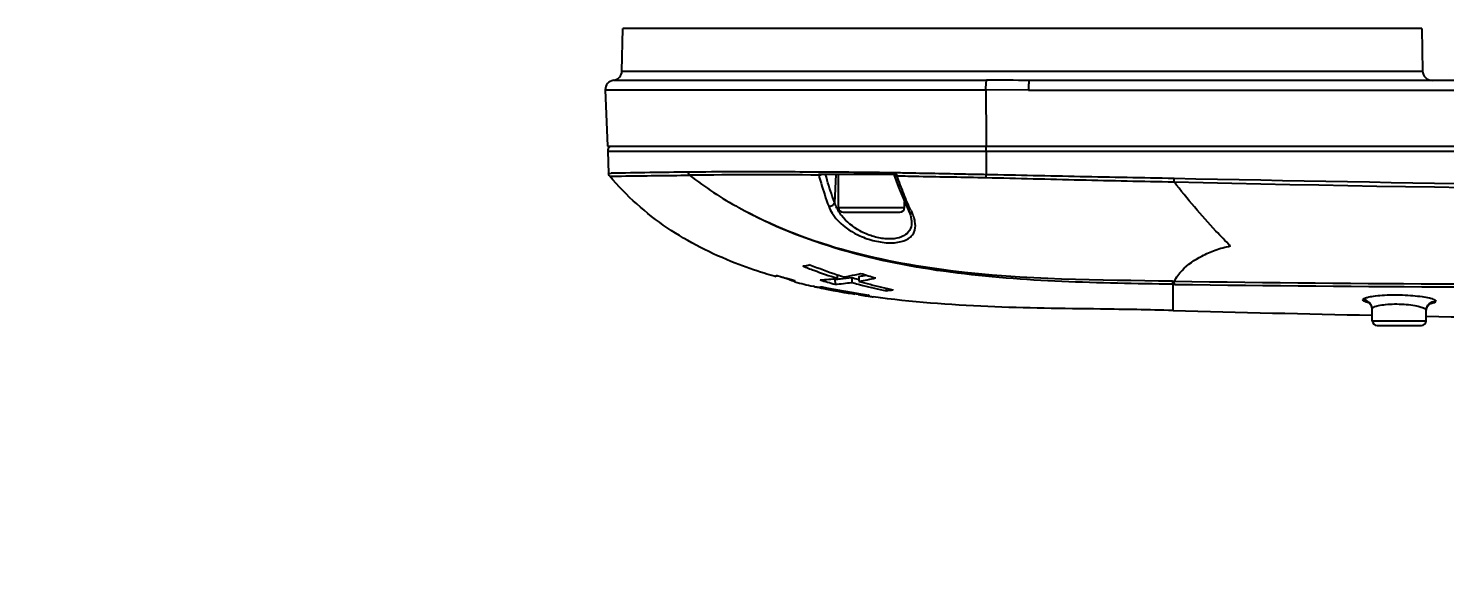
# Model space of a CAD drawing. Header units: millimetres. Extents: x 5828 to 6704, y 123 to 421.
# Drawn here: x 6553.99 to 6561.51, y 231.55 to 234.48 of the extents above; entities that cross this region are included whole.
import ezdxf

# ---------------------------------------------------------------- set-up
doc = ezdxf.new("R2010")
doc.units = ezdxf.units.MM
for name, color, linetype in [('外形图', 7, 'Continuous'), ('尺寸标注', 7, 'Continuous'), ('运动范围', 7, 'Continuous')]:
    doc.layers.add(name, color=color, linetype=linetype)
doc.styles.add('微软雅黑', font='msyh.ttc', dxfattribs={"height": 1.5})
doc.dimstyles.new('尺寸标注_1_20比例', dxfattribs={"dimtxt": 1.5, "dimasz": 1.25, "dimexe": 0.5, "dimexo": 0.4, "dimgap": 0.5, "dimtad": 1, "dimdec": 1, "dimlfac": 20, "dimdsep": 46, "dimtxsty": '微软雅黑', "dimcen": 0.09, "dimadec": 0, "dimazin": 0, "dimtp": 0.01, "dimtm": 0.01, "dimtfac": 1, "dimtdec": 1, "dimtofl": 0, "dimtmove": 0, "dimatfit": 3, "dimfxl": 1, "dimtolj": 1, "dimarcsym": 0})

# ---------------------------------------------------------------- blocks, each defined once
blk = doc.blocks.new('*D1117')
at = {"layer": 'Defpoints', "color": 0}
for p in [(6580.2667, 236.2503), (6631.9232, 236.2503), (6532.269, 236.1435), (6624.6766, 228.4196), (6574.1823, 226.4549)]:
    blk.add_point(p, dxfattribs=at)
at = {"layer": '尺寸标注', "color": 0, "lineweight": -2}
blk.add_arc((6580.5787, 236.1952), 11.6528, 186.21047, 343.85092, dxfattribs=at)
at = {"layer": '尺寸标注', "color": 0}
for points in [[(6569.2023, 234.946), (6568.7862, 234.9232), (6568.9259, 236.1828)], [(6591.9747, 232.907), (6591.5688, 233.0013), (6592.0545, 234.1718)]]:
    blk.add_solid(points, dxfattribs=at)
at = {"layer": '尺寸标注', "color": 0, "insert": (6579.6801, 225.8605), "char_height": 1.5, "attachment_point": 5, "rotation": 355.0307, "style": '微软雅黑'}
blk.add_mtext('\\A1;+\\A1;170%%d', dxfattribs=at)

msp = doc.modelspace()

# ---------------------------------------------------------------- linework, layer by layer
at = {"layer": '外形图', "color": 7, "linetype": 'Continuous'}
for p, q in [((6557.1425, 234.2494), (6557.1465, 234.4761)), ((6561.3869, 234.4761), (6557.1465, 234.4761)), ((6561.3869, 234.4761), (6561.3908, 234.2494)), ((6557.1425, 234.2494), (6561.3908, 234.2494)), ((6557.0983, 234.2006), (6559.0777, 234.2006)), ((6562.8049, 234.2003), (6559.3044, 234.2003)), ((6557.0542, 234.1491), (6557.0658, 233.8503)), ((6557.0542, 234.1491), (6559.0738, 234.1491)), ((6559.3, 234.1485), (6559.0738, 234.1491)), ((6559.3, 234.1485), (6562.8023, 234.1485)), ((6557.0658, 233.8503), (6572.2168, 233.8503)), ((6557.0669, 233.8242), (6557.072, 233.7069)), ((6557.0669, 233.8242), (6570.7922, 233.8242)), ((6559.075, 233.8242), (6559.0754, 233.6998)), ((6557.072, 233.7069), (6557.0849, 233.7071)), ((6557.0779, 233.6918), (6557.0908, 233.692)), ((6558.2918, 233.7129), (6558.1848, 233.7135)), ((6558.6016, 233.7003), (6558.186, 233.7003)), ((6558.2714, 233.5507), (6558.2787, 233.7003)), ((6558.2917, 233.5253), (6558.2917, 233.7003)), ((6558.6006, 233.7094), (6558.5843, 233.7097)), ((6558.2917, 233.5253), (6558.6417, 233.5253)), ((6558.3167, 233.5003), (6558.6167, 233.5003)), ((6558.6417, 233.5253), (6558.6417, 233.5567)), ((6558.6646, 233.5061), (6558.6646, 233.5062)), ((6558.6796, 233.4543), (6558.6796, 233.4543)), ((6557.9609, 233.1577), (6557.9502, 233.1609)), ((6557.9609, 233.1577), (6557.9503, 233.1615)), ((6557.9609, 233.1664), (6557.9609, 233.1577)), ((6558.053, 233.141), (6558.0598, 233.1392)), ((6558.053, 233.141), (6558.0598, 233.1392)), ((6558.0598, 233.131), (6558.0599, 233.1392)), ((6558.2729, 233.1454), (6558.2731, 233.1192)), ((6558.2843, 233.1697), (6558.2838, 233.1511)), ((6558.3616, 233.1544), (6558.3618, 233.1283)), ((6558.3953, 233.1453), (6558.3996, 233.1441)), ((6558.3992, 233.1603), (6558.3998, 233.1343)), ((6558.1617, 233.1071), (6558.1574, 233.1081)), ((6558.1617, 233.1071), (6558.1574, 233.1081)), ((6558.1634, 233.1069), (6558.1617, 233.1071)), ((6558.1634, 233.1068), (6558.1617, 233.1071)), ((6558.2338, 233.0994), (6558.2339, 233.0923)), ((6558.2622, 233.0938), (6558.2624, 233.0871)), ((6558.2771, 233.0909), (6558.2771, 233.0865)), ((6558.2817, 233.0831), (6558.2884, 233.0818)), ((6558.3217, 233.0759), (6558.3241, 233.0755)), ((6558.4549, 233.0574), (6558.4501, 233.0581)), ((6558.4549, 233.0574), (6558.4501, 233.058)), ((6558.4549, 233.0612), (6558.4512, 233.0617)), ((6558.4549, 233.0612), (6558.4512, 233.0617)), ((6558.4549, 233.0574), (6558.4549, 233.0612)), ((6558.5436, 233.0982), (6558.5438, 233.0844)), ((6560.0667, 232.9797), (6560.0667, 233.1185)), ((6561.1241, 232.9248), (6561.123, 232.9874)), ((6561.4092, 232.9248), (6561.4102, 232.9799)), ((6561.1247, 232.955), (6561.1224, 232.9551)), ((6561.1247, 232.9546), (6561.1224, 232.9546)), ((6561.1241, 232.9248), (6561.4092, 232.9248)), ((6561.1491, 232.9003), (6561.3843, 232.9003))]:
    msp.add_line(p, q, dxfattribs=at)
for points in [[(6558.5854, 233.7003), (6558.6097, 233.6345), (6558.6427, 233.5543), (6558.6646, 233.5062)], [(6558.6646, 233.5061), (6558.6731, 233.4854), (6558.6796, 233.4543)], [(6561.1067, 233.0224), (6561.1028, 233.0237), (6561.1068, 233.0211), (6561.1169, 233.0094), (6561.123, 232.9874)], [(6561.4102, 232.98), (6561.4103, 232.9826), (6561.4168, 233.0028), (6561.4274, 233.0145), (6561.4319, 233.0172)]]:
    msp.add_lwpolyline(points, dxfattribs=at)
for centre, radius, start, end in [((6557.0925, 234.2503), 0.05, 276.65742, 359), ((6561.4408, 234.2503), 0.05, 181, 270), ((6557.1041, 234.1509), 0.05, 96.65742, 182.07785), ((6557.0919, 233.8253), 0.025, 120.80599, 182.41792), ((6557.7321, 204.4598), 29.2545, 90.46431, 91.26759), ((6557.8919, 194.3322), 39.3667, 89.57056, 90.56927), ((6558.7893, 235.3685), 2.1105, 232.37224, 240.91083), ((6558.643, 233.7043), 0.042, 191.42815, 194.16265), ((6565.0102, 454.9036), 221.2975, 268.721407, 269.994013), ((6558.4832, 233.6227), 0.2238, 206.79735, 208.57606), ((6558.3167, 233.5253), 0.025, 180, 270), ((6558.6167, 233.5253), 0.025, 270, 0), ((6559.2078, 233.762), 0.5886, 205.25956, 206.7132), ((6558.4852, 233.6413), 0.2699, 214.44575, 219.94406), ((6558.5459, 233.4235), 0.1543, 10.76187, 13.42953), ((6557.9133, 234.3414), 1.1414, 279.51148, 281.45324), ((6558.924, 235.2533), 2.1972, 248.02835, 249.66647), ((6558.9994, 235.3329), 2.2786, 247.8402, 251.70752), ((6558.7863, 235.9756), 2.9279, 253.62568, 255.49464), ((6557.9796, 232.9597), 0.191, 67.91585, 68.74294), ((6558.865, 236.3328), 3.3014, 255.88532, 257.62497), ((6558.9883, 235.4294), 2.3847, 249.68811, 252.81834), ((6558.1215, 234.2326), 1.0937, 273.86057, 278.53809), ((6558.9459, 235.6241), 2.5937, 253.17379, 254.96507), ((6558.9872, 235.7807), 2.7304, 254.60934, 254.83319), ((6558.2075, 234.2181), 1.0747, 273.48577, 275.05311), ((6558.203, 234.2415), 1.1244, 273.57074, 278.1175), ((6559.062, 235.5169), 2.4729, 251.66871, 252.58539), ((6558.2002, 234.296), 1.1529, 275.0746, 278.04789), ((6558.0756, 234.5192), 1.3839, 280.25021, 282.74397), ((6559.0812, 235.7436), 2.6873, 254.46846, 255.21178), ((6559.0943, 235.7831), 2.754, 254.5746, 255.30795), ((6558.0496, 234.6365), 1.504, 282.72465, 283.88798), ((6558.1675, 234.5111), 1.3705, 279.73337, 280.98263), ((6558.1502, 234.5796), 1.4667, 279.80138, 283.34059), ((6559.1509, 235.8198), 2.7886, 254.37478, 255.63694), ((6559.2076, 235.6292), 2.5791, 252.00002, 253.81241), ((6558.1534, 234.5858), 1.4466, 280.96858, 281.35621), ((6558.8984, 236.4951), 3.467, 257.76079, 258.08736), ((6558.1901, 233.2371), 0.1331, 258.44363, 270.35825), ((6558.9147, 236.5724), 3.546, 258.08773, 258.50828), ((6558.1899, 233.2423), 0.1382, 270.38837, 276.49372), ((6559.0362, 237.1023), 4.0827, 258.26093, 261.76117), ((6558.9333, 236.6638), 3.6393, 258.50828, 258.92075), ((6558.5553, 234.6471), 1.5877, 258.31902, 258.95819), ((6558.7125, 235.4466), 2.4024, 258.93142, 259.37452), ((6558.2746, 233.2096), 0.1231, 264.28904, 271.16423), ((6558.873, 236.2975), 3.2684, 259.35894, 259.57678), ((6559.0548, 237.2678), 4.253, 259.46469, 261.8269), ((6559.01, 237.0457), 4.029, 259.68206, 260.03431), ((6559.0169, 237.0838), 4.0678, 260.0315, 260.15884), ((6559.1052, 237.3987), 4.3922, 260.69928, 261.19698), ((6559.1152, 235.8624), 2.836, 255.30704, 255.83487), ((6559.1671, 236.0735), 3.0534, 255.8589, 258.21974), ((6558.8405, 235.6934), 2.6665, 261.20873, 261.38924), ((6558.6661, 234.5339), 1.4939, 261.34582, 261.91036), ((6559.1287, 237.8003), 4.7929, 261.93031, 262.17667), ((6559.2169, 236.0815), 3.0585, 255.65507, 258.01411), ((6558.3757, 234.4353), 1.3613, 277.09052, 278.70628), ((6564.0103, 376.4886), 143.563, 268.42591, 268.847359), ((6561.1642, 233.2887), 0.2741, 257.66653, 259.04972), ((6561.0738, 232.9864), 0.0492, 27.13841, 30.24791), ((6561.3832, 233.2722), 0.2616, 279.50224, 279.75121), ((6561.1491, 232.9253), 0.025, 181, 270), ((6561.3843, 232.9253), 0.025, 270, 359), ((6564.3516, 394.3527), 161.4304, 268.955805, 269.334575)]:
    msp.add_arc(centre, radius, start, end, dxfattribs=at)
for points, knots in [([(6559.0738, 234.1491), (6559.0738, 234.1552), (6559.074, 234.1667), (6559.0745, 234.1821), (6559.076, 234.1929), (6559.0765, 234.1991), (6559.0777, 234.2006)], [0, 0, 0, 0, 0.353618, 0.664562, 0.889199, 1, 1, 1, 1]), ([(6559.3042, 234.2003), (6559.3038, 234.2003), (6559.303, 234.1985), (6559.3024, 234.1958), (6559.3017, 234.1909), (6559.3008, 234.1816), (6559.3001, 234.1672), (6559.2999, 234.155), (6559.3, 234.1485)], [0, 0, 0, 0, 0.02539, 0.084478, 0.177925, 0.302284, 0.624236, 1, 1, 1, 1]), ([(6559.075, 233.8242), (6559.0749, 233.8273), (6559.075, 233.8331), (6559.0753, 233.841), (6559.0761, 233.8463), (6559.0763, 233.8494), (6559.0769, 233.8501)], [0, 0, 0, 0, 0.356468, 0.669684, 0.893453, 1, 1, 1, 1]), ([(6557.7441, 233.2309), (6557.618, 233.2804), (6557.3723, 233.4033), (6557.1664, 233.5876), (6557.0779, 233.6918)], [0, 0, 0, 0, 0.497678, 1, 1, 1, 1]), ([(6557.0908, 233.692), (6557.1074, 233.6922), (6557.244, 233.6943), (6557.3807, 233.6959), (6557.5008, 233.697)], [0, 0, 0, 0, 0.121185, 1, 1, 1, 1]), ([(6558.1848, 233.7135), (6558.1195, 233.7139), (6557.8896, 233.7154), (6557.6596, 233.7148), (6557.495, 233.7133)], [0, 0, 0, 0, 0.28408, 1, 1, 1, 1]), ([(6558.1869, 233.6978), (6558.1909, 233.6832), (6558.2065, 233.6276), (6558.2245, 233.5727), (6558.2395, 233.5328)], [0, 0, 0, 0, 0.261355, 1, 1, 1, 1]), ([(6558.2714, 233.5507), (6558.267, 233.5624), (6558.2492, 233.6117), (6558.2338, 233.6619), (6558.2232, 233.7003)], [0, 0, 0, 0, 0.239278, 1, 1, 1, 1]), ([(6558.5843, 233.7097), (6558.5594, 233.7101), (6558.4619, 233.7117), (6558.3644, 233.7124), (6558.2918, 233.7129)], [0, 0, 0, 0, 0.255441, 1, 1, 1, 1]), ([(6558.5856, 233.7003), (6558.5863, 233.6993), (6558.5906, 233.6948), (6558.5974, 233.6938), (6558.6023, 233.694)], [0, 0, 0, 0, 0.193154, 1, 1, 1, 1]), ([(6558.6755, 233.5108), (6558.6619, 233.5397), (6558.6371, 233.6006), (6558.6133, 233.6619), (6558.6023, 233.694)], [0, 0, 0, 0, 0.484438, 1, 1, 1, 1]), ([(6558.6023, 233.694), (6558.641, 233.6931), (6558.7987, 233.6897), (6558.9564, 233.6873), (6559.0754, 233.6848)], [0, 0, 0, 0, 0.245542, 1, 1, 1, 1]), ([(6559.0754, 233.6998), (6559.0388, 233.7005), (6558.894, 233.7034), (6558.7492, 233.7066), (6558.6411, 233.7086)], [0, 0, 0, 0, 0.253236, 1, 1, 1, 1]), ([(6559.0754, 233.6848), (6559.0754, 233.6859), (6559.0753, 233.6909), (6559.0753, 233.6959), (6559.0754, 233.6998)], [0, 0, 0, 0, 0.222428, 1, 1, 1, 1]), ([(6560.0719, 233.6794), (6559.9058, 233.6828), (6559.5736, 233.689), (6559.2415, 233.6963), (6559.0754, 233.6998)], [0, 0, 0, 0, 0.500095, 1, 1, 1, 1]), ([(6559.0754, 233.6848), (6559.2415, 233.6809), (6559.5738, 233.6721), (6559.906, 233.6652), (6560.0722, 233.6617)], [0, 0, 0, 0, 0.499937, 1, 1, 1, 1]), ([(6560.0722, 233.6617), (6560.0721, 233.6629), (6560.0718, 233.6688), (6560.0718, 233.6747), (6560.0719, 233.6794)], [0, 0, 0, 0, 0.207962, 1, 1, 1, 1]), ([(6564.9867, 233.6239), (6564.5768, 233.6239), (6562.9384, 233.6288), (6561.3001, 233.6537), (6560.0719, 233.6794)], [0, 0, 0, 0, 0.250188, 1, 1, 1, 1]), ([(6560.3716, 233.3218), (6560.3454, 233.3476), (6560.2398, 233.4557), (6560.1423, 233.5714), (6560.0722, 233.6617)], [0, 0, 0, 0, 0.243562, 1, 1, 1, 1]), ([(6560.0667, 233.1184), (6559.8698, 233.1214), (6559.476, 233.1279), (6558.8861, 233.171), (6558.3045, 233.2821), (6557.9347, 233.4283), (6557.7631, 233.5242)], [0, 0, 0, 0, 0.250123, 0.500251, 0.750269, 1, 1, 1, 1]), ([(6560.0638, 233.135), (6559.671, 233.1404), (6558.8898, 233.143), (6558.1047, 233.3343), (6557.7632, 233.5242)], [0, 0, 0, 0, 0.501344, 1, 1, 1, 1]), ([(6558.2395, 233.5328), (6558.2422, 233.5324), (6558.2519, 233.5326), (6558.2615, 233.5373), (6558.2663, 233.5424)], [0, 0, 0, 0, 0.276408, 1, 1, 1, 1]), ([(6558.2395, 233.5328), (6558.2408, 233.529), (6558.2469, 233.5135), (6558.2554, 233.4991), (6558.2626, 233.4887)], [0, 0, 0, 0, 0.239272, 1, 1, 1, 1]), ([(6558.3078, 233.4834), (6558.3058, 233.486), (6558.2981, 233.4963), (6558.2912, 233.5072), (6558.2866, 233.5157)], [0, 0, 0, 0, 0.256071, 1, 1, 1, 1]), ([(6558.6821, 233.4974), (6558.6782, 233.4973), (6558.6711, 233.4984), (6558.6659, 233.5035), (6558.6646, 233.5061)], [0, 0, 0, 0, 0.572458, 1, 1, 1, 1]), ([(6558.696, 233.4594), (6558.6952, 233.4625), (6558.6917, 233.4755), (6558.6866, 233.4882), (6558.6821, 233.4974)], [0, 0, 0, 0, 0.237798, 1, 1, 1, 1]), ([(6558.2782, 233.468), (6558.3094, 233.4308), (6558.3743, 233.3851), (6558.4718, 233.3491), (6558.5501, 233.336), (6558.6196, 233.3401), (6558.6668, 233.3603), (6558.689, 233.3854), (6558.7012, 233.4136), (6558.7004, 233.4373), (6558.6975, 233.4523)], [0, 0, 0, 0, 0.276798, 0.43504, 0.590659, 0.72479, 0.828032, 0.871321, 0.912668, 1, 1, 1, 1]), ([(6558.6796, 233.4543), (6558.6803, 233.4407), (6558.677, 233.4123), (6558.6475, 233.3767), (6558.5982, 233.3587), (6558.5369, 233.3574), (6558.47, 233.3717), (6558.3874, 233.407), (6558.3338, 233.4498), (6558.3078, 233.4834)], [0, 0, 0, 0, 0.088817, 0.177192, 0.284483, 0.418694, 0.570591, 0.724429, 1, 1, 1, 1]), ([(6560.0723, 233.1349), (6561.0714, 233.1202), (6562.5707, 233.1138), (6564.5699, 233.1261), (6566.0702, 233.1443), (6567.5709, 233.1686), (6569.0716, 233.2104), (6570.5712, 233.2866), (6571.569, 233.3695), (6572.0667, 233.4221)], [0, 0, 0, 0, 0.249745, 0.374703, 0.499706, 0.624747, 0.749818, 0.874904, 1, 1, 1, 1]), ([(6560.0758, 233.1183), (6561.0745, 233.1043), (6563.0732, 233.0969), (6567.0709, 233.1398), (6570.0754, 233.2048), (6572.0667, 233.3963)], [0, 0, 0, 0, 0.249758, 0.499745, 1, 1, 1, 1]), ([(6560.0726, 233.1349), (6560.0846, 233.1553), (6560.1244, 233.2102), (6560.2032, 233.2631), (6560.292, 233.3019), (6560.3439, 233.3169), (6560.3716, 233.3218)], [0, 0, 0, 0, 0.196194, 0.555649, 0.767391, 1, 1, 1, 1]), ([(6557.9502, 233.1609), (6557.9327, 233.166), (6557.8632, 233.1871), (6557.7947, 233.2111), (6557.7441, 233.2309)], [0, 0, 0, 0, 0.25114, 1, 1, 1, 1]), ([(6557.9875, 233.1588), (6557.9908, 233.1577), (6558.0028, 233.1538), (6558.0147, 233.1499), (6558.0233, 233.1469)], [0, 0, 0, 0, 0.276016, 1, 1, 1, 1]), ([(6558.0233, 233.1469), (6558.0259, 233.146), (6558.0345, 233.1431), (6558.043, 233.14), (6558.0489, 233.1378)], [0, 0, 0, 0, 0.303999, 1, 1, 1, 1]), ([(6558.0515, 233.1367), (6558.0526, 233.1363), (6558.0552, 233.1351), (6558.0581, 233.134), (6558.0594, 233.1328)], [0, 0, 0, 0, 0.400805, 1, 1, 1, 1]), ([(6560.0638, 233.135), (6560.064, 233.1332), (6560.0647, 233.1276), (6560.0654, 233.122), (6560.0667, 233.1184)], [0, 0, 0, 0, 0.329038, 1, 1, 1, 1]), ([(6560.0758, 233.1183), (6560.0754, 233.1192), (6560.0737, 233.1246), (6560.0729, 233.1302), (6560.0723, 233.1349)], [0, 0, 0, 0, 0.171812, 1, 1, 1, 1]), ([(6558.3241, 233.0755), (6558.3368, 233.0733), (6558.355, 233.0705), (6558.3731, 233.0673), (6558.3786, 233.067)], [0, 0, 0, 0, 0.703795, 1, 1, 1, 1]), ([(6560.0667, 232.9797), (6559.9385, 232.9832), (6559.6109, 232.9884), (6559.0801, 232.9943), (6558.6777, 233.0243), (6558.4763, 233.052)], [0, 0, 0, 0, 0.241522, 0.616985, 1, 1, 1, 1]), ([(6561.074, 233.036), (6561.074, 233.039), (6561.083, 233.0456), (6561.0911, 233.0477), (6561.097, 233.0493)], [0, 0, 0, 0, 0.327802, 1, 1, 1, 1]), ([(6561.097, 233.0493), (6561.108, 233.0523), (6561.1342, 233.0568), (6561.1968, 233.0628), (6561.2669, 233.0635), (6561.3378, 233.0594), (6561.3851, 233.0542), (6561.4225, 233.0474), (6561.4437, 233.0415), (6561.4515, 233.0377)], [0, 0, 0, 0, 0.095399, 0.222247, 0.527702, 0.681011, 0.817607, 0.926626, 1, 1, 1, 1]), ([(6561.0837, 233.0274), (6561.0823, 233.028), (6561.0785, 233.0298), (6561.0741, 233.0332), (6561.074, 233.036)], [0, 0, 0, 0, 0.355206, 1, 1, 1, 1]), ([(6561.1056, 233.0209), (6561.1034, 233.0214), (6561.096, 233.0231), (6561.0886, 233.0253), (6561.0837, 233.0274)], [0, 0, 0, 0, 0.295715, 1, 1, 1, 1]), ([(6561.123, 232.9874), (6561.123, 232.9882), (6561.1241, 232.9927), (6561.1284, 232.9954), (6561.1316, 232.9971)], [0, 0, 0, 0, 0.18735, 1, 1, 1, 1]), ([(6561.1316, 232.9971), (6561.1393, 233.0013), (6561.1605, 233.0071), (6561.1975, 233.0126), (6561.2431, 233.0149), (6561.2916, 233.0135), (6561.3366, 233.009), (6561.3741, 233.001), (6561.3974, 232.9938), (6561.4103, 232.9843), (6561.4102, 232.9799)], [0, 0, 0, 0, 0.090892, 0.225527, 0.390078, 0.565124, 0.729253, 0.863585, 0.954815, 1, 1, 1, 1]), ([(6561.4102, 232.9799), (6561.4104, 232.9926), (6561.4217, 233.0188), (6561.4483, 233.0288), (6561.4611, 233.0285)], [0, 0, 0, 0, 0.498034, 1, 1, 1, 1]), ([(6561.4611, 233.0285), (6561.461, 233.0247), (6561.4467, 233.0176), (6561.436, 233.0158), (6561.4275, 233.0143)], [0, 0, 0, 0, 0.311109, 1, 1, 1, 1]), ([(6561.4515, 233.0377), (6561.453, 233.037), (6561.4567, 233.035), (6561.4611, 233.0314), (6561.4611, 233.0285)], [0, 0, 0, 0, 0.354698, 1, 1, 1, 1])]:
    msp.add_open_spline(points, degree=3, knots=knots, dxfattribs=at)
for points in [[(6559.3042, 234.2003), (6559.2287, 234.2003), (6559.1532, 234.2006), (6559.0777, 234.2006)], [(6559.0738, 234.1491), (6559.0742, 234.0495), (6559.0745, 233.9499), (6559.0749, 233.8503)], [(6557.0779, 233.6918), (6557.0744, 233.6959), (6557.0722, 233.7015), (6557.072, 233.7069)], [(6557.5008, 233.697), (6557.4972, 233.7015), (6557.4952, 233.7075), (6557.495, 233.7133)], [(6558.1869, 233.6978), (6558.1866, 233.6986), (6558.1862, 233.6994), (6558.186, 233.7003)], [(6558.2046, 233.7003), (6558.1991, 233.6981), (6558.1928, 233.6971), (6558.1869, 233.6978)], [(6558.6411, 233.7086), (6558.6276, 233.7089), (6558.6141, 233.7092), (6558.6006, 233.7094)], [(6558.6012, 233.7002), (6558.6013, 233.6988), (6558.6016, 233.6974), (6558.6018, 233.6959)], [(6558.2663, 233.5424), (6558.2685, 233.5447), (6558.2704, 233.5476), (6558.2714, 233.5507)], [(6558.2834, 233.5218), (6558.2787, 233.5311), (6558.2746, 233.5408), (6558.2714, 233.5507)], [(6560.0638, 233.135), (6560.0666, 233.135), (6560.0694, 233.1346), (6560.0723, 233.1349)], [(6560.0758, 233.1183), (6560.0727, 233.1182), (6560.0697, 233.1184), (6560.0667, 233.1184)], [(6561.0932, 233.0318), (6561.0872, 233.0344), (6561.0806, 233.0359), (6561.074, 233.036)], [(6561.1163, 233.0112), (6561.1111, 233.0202), (6561.1026, 233.0277), (6561.0932, 233.0318)], [(6561.123, 232.9874), (6561.1229, 232.9948), (6561.121, 233.0023), (6561.1176, 233.0089)]]:
    msp.add_open_spline(points, degree=3, dxfattribs=at)
at = {"layer": '运动范围'}
msp.add_arc((6580.2667, 236.2503), 45.095, 10, 350, dxfattribs=at)

# ---------------------------------------------------------------- dimensions: what is measured, and where the dimension line sits
at = {"layer": '尺寸标注'}
dim = msp.add_angular_dim_2l(base=(6574.1823, 226.4549), line1=((6532.269, 236.1435), (6631.9232, 236.2503)), line2=((6624.6766, 228.4196), (6580.2667, 236.2503)), text='\\A1;+<>', dimstyle='尺寸标注_1_20比例', override={"dimtxsty": '微软雅黑'}, dxfattribs=at)
dim.commit()
dim.dimension.update_dxf_attribs({"geometry": '*D1117', "text_midpoint": (6579.6801, 225.8605)})

doc.saveas('drawing.dxf')
